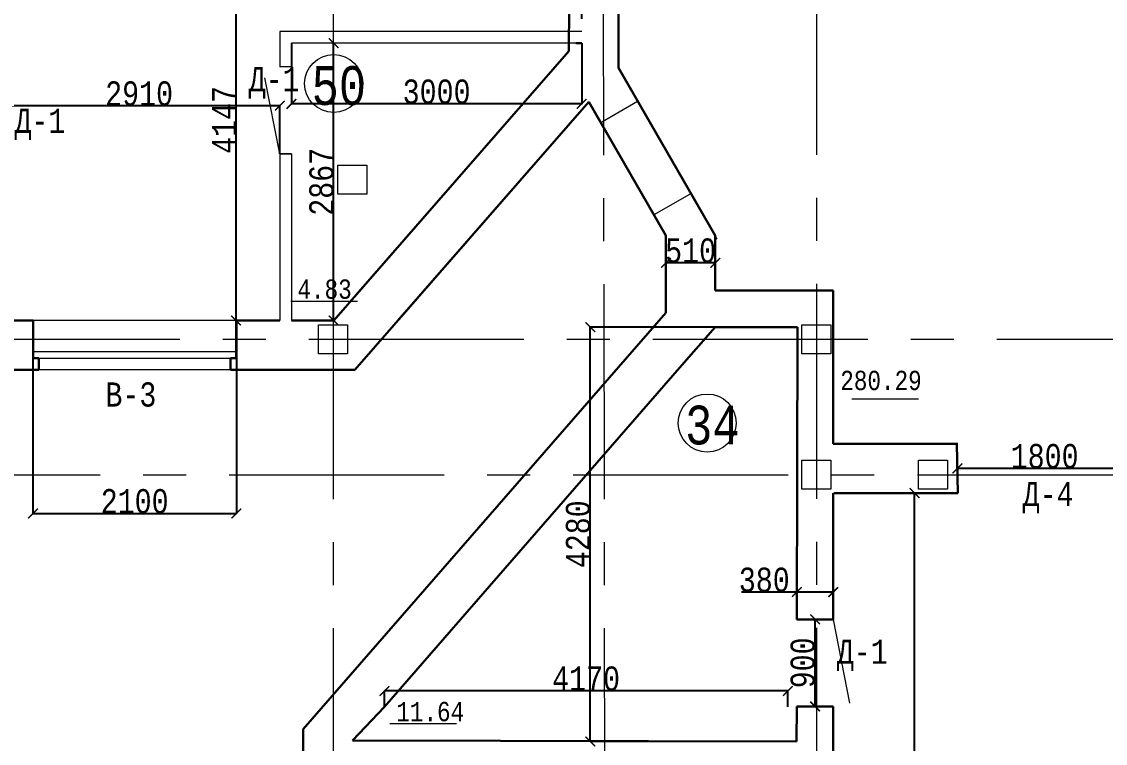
# Model space of a CAD drawing. Header units: millimetres. Extents: x -689206 to 4969298, y -1019800 to 703299.
# Drawn here: x 57024 to 68225, y -363275 to -355813 of the extents above; entities that cross this region are included whole.
import ezdxf

# ---------------------------------------------------------------- set-up
doc = ezdxf.new("R2010")
doc.units = ezdxf.units.MM
doc.linetypes.add('осеваяX2', pattern=[101.6, 63.5, -12.7, 12.7, -12.7])
for name, color, linetype, lineweight in [('несущие', 7, 'Continuous', 30), ('ОКНА', 250, 'Continuous', 20), ('ПЕРЕГОРОДКИ', 252, 'Continuous', 9), ('РАЗМЕРЫ', 7, 'Continuous', 9), ('стены', 7, 'Continuous', 20)]:
    doc.layers.add(name, color=color, linetype=linetype, lineweight=lineweight)
doc.layers.add('четотам', color=7, linetype='Continuous')
doc.styles.add('Аннотативный', font='isocteur.ttf', dxfattribs={"width": 0.7, "height": 250})
doc.dimstyles.new('Аннотативный', dxfattribs={"dimscale": 0, "dimtxt": 250, "dimasz": 100, "dimexe": 1.25, "dimexo": 0.625, "dimtad": 1, "dimdec": 0, "dimtxsty": 'Аннотативный', "dimblk": 'ARCHTICK', "dimcen": 2.5, "dimadec": 0, "dimazin": 0, "dimtfac": 1, "dimtdec": 0, "dimtmove": 0, "dimatfit": 3, "dimfxl": 1, "dimarcsym": 0})

# ---------------------------------------------------------------- blocks, each defined once
blk = doc.blocks.new('_ArchTick')
at = {"color": 0, "linetype": 'ByBlock', "const_width": 0.15}
blk.add_lwpolyline([(-0.5, -0.5), (0.5, 0.5)], dxfattribs=at)
blk = doc.blocks.new('*D1683')
at = {"layer": 'Defpoints', "color": 0, "lineweight": 30, "transparency": 16777216}
for p in [(66696, -360432), (68501, -360432), (66696, -360470)]:
    blk.add_point(p, dxfattribs=at)
at = {"layer": 'стены', "color": 0, "lineweight": -2, "transparency": 16777216}
for p, q in [((66696, -360470), (66696, -360431)), ((68501, -360432), (66696, -360432)), ((68501, -360432), (68501, -360431))]:
    blk.add_line(p, q, dxfattribs=at)
at = {"layer": 'стены', "color": 0, "lineweight": -2, "transparency": 16777216, "xscale": 100, "yscale": 100, "zscale": 100, "rotation": 180}
blk.add_blockref('_ArchTick', (66696, -360432), dxfattribs=at)
at = {"layer": 'стены', "color": 0, "lineweight": -2, "transparency": 16777216, "xscale": 100, "yscale": 100, "zscale": 100}
blk.add_blockref('_ArchTick', (68501, -360432), dxfattribs=at)
at = {"layer": 'стены', "color": 0, "lineweight": 5, "transparency": 16777216, "insert": (67598, -360307), "char_height": 250, "attachment_point": 5, "style": 'Аннотативный'}
blk.add_mtext('1800', dxfattribs=at)
blk = doc.blocks.new('*D1686')
at = {"layer": 'Defpoints', "color": 0, "lineweight": 20, "transparency": 16777216}
for p in [(60774, -362733), (60774, -362897), (64943, -362897)]:
    blk.add_point(p, dxfattribs=at)
at = {"layer": 'стены', "color": 0, "lineweight": -2, "transparency": 16777216}
for p, q in [((60774, -362896), (60774, -362732)), ((64943, -362733), (60774, -362733)), ((64943, -362896), (64943, -362732))]:
    blk.add_line(p, q, dxfattribs=at)
at = {"layer": 'стены', "color": 0, "lineweight": -2, "transparency": 16777216, "xscale": 100, "yscale": 100, "zscale": 100, "rotation": 180}
blk.add_blockref('_ArchTick', (60774, -362733), dxfattribs=at)
at = {"layer": 'стены', "color": 0, "lineweight": -2, "transparency": 16777216, "xscale": 100, "yscale": 100, "zscale": 100}
blk.add_blockref('_ArchTick', (64943, -362733), dxfattribs=at)
at = {"layer": 'стены', "color": 0, "lineweight": 5, "transparency": 16777216, "insert": (62858, -362607), "char_height": 250, "attachment_point": 5, "style": 'Аннотативный'}
blk.add_mtext('4170', dxfattribs=at)
blk = doc.blocks.new('*D1724')
at = {"layer": 'Defpoints', "color": 0, "lineweight": 20, "transparency": 16777216}
for p in [(56783, -356682), (56783, -357179), (59693, -357179)]:
    blk.add_point(p, dxfattribs=at)
at = {"layer": 'стены', "color": 0, "lineweight": -2, "transparency": 16777216}
for p, q in [((56783, -357178), (56783, -356681)), ((59693, -356682), (56783, -356682)), ((59693, -357178), (59693, -356681))]:
    blk.add_line(p, q, dxfattribs=at)
at = {"layer": 'стены', "color": 0, "lineweight": -2, "transparency": 16777216, "xscale": 100, "yscale": 100, "zscale": 100, "rotation": 180}
blk.add_blockref('_ArchTick', (56783, -356682), dxfattribs=at)
at = {"layer": 'стены', "color": 0, "lineweight": -2, "transparency": 16777216, "xscale": 100, "yscale": 100, "zscale": 100}
blk.add_blockref('_ArchTick', (59693, -356682), dxfattribs=at)
at = {"layer": 'стены', "color": 0, "lineweight": 5, "transparency": 16777216, "insert": (58238, -356557), "char_height": 250, "attachment_point": 5, "style": 'Аннотативный'}
blk.add_mtext('2910', dxfattribs=at)
blk = doc.blocks.new('*D1713')
at = {"layer": 'Defpoints', "color": 0, "lineweight": 5, "transparency": 16777216}
for p in [(56783, -355536), (62813, -355785), (56783, -355915)]:
    blk.add_point(p, dxfattribs=at)
at = {"layer": 'стены', "color": 0, "lineweight": -2, "transparency": 16777216}
for p, q in [((56783, -355915), (56783, -355535)), ((62813, -355536), (56783, -355536)), ((62813, -355785), (62813, -355535))]:
    blk.add_line(p, q, dxfattribs=at)
at = {"layer": 'стены', "color": 0, "lineweight": -2, "transparency": 16777216, "xscale": 100, "yscale": 100, "zscale": 100, "rotation": 180}
blk.add_blockref('_ArchTick', (56783, -355536), dxfattribs=at)
at = {"layer": 'стены', "color": 0, "lineweight": -2, "transparency": 16777216, "xscale": 100, "yscale": 100, "zscale": 100}
blk.add_blockref('_ArchTick', (62813, -355536), dxfattribs=at)
at = {"layer": 'стены', "color": 0, "lineweight": 5, "transparency": 16777216, "insert": (59798, -355411), "char_height": 250, "attachment_point": 5, "style": 'Аннотативный'}
blk.add_mtext('6030', dxfattribs=at)
blk = doc.blocks.new('*D1727')
at = {"layer": 'Defpoints', "color": 0, "lineweight": 20, "transparency": 16777216}
for p in [(59241, -354755), (59241, -354755), (59241, -358903)]:
    blk.add_point(p, dxfattribs=at)
at = {"layer": 'РАЗМЕРЫ', "color": 0, "lineweight": -2, "transparency": 16777216}
for p, q in [((59241, -358903), (59241, -354755)), ((59242, -354755), (59243, -354755)), ((59242, -358903), (59243, -358903))]:
    blk.add_line(p, q, dxfattribs=at)
at = {"layer": 'РАЗМЕРЫ', "color": 0, "lineweight": -2, "transparency": 16777216, "xscale": 100, "yscale": 100, "zscale": 100}
for p, rotation in [((59241, -354755), 90), ((59241, -358903), 270)]:
    blk.add_blockref('_ArchTick', p, dxfattribs=dict(at, rotation=rotation))
at = {"layer": 'РАЗМЕРЫ', "color": 0, "lineweight": 5, "transparency": 16777216, "insert": (59116, -356829), "char_height": 250, "attachment_point": 5, "rotation": 90, "style": 'Аннотативный'}
blk.add_mtext('4147', dxfattribs=at)
blk = doc.blocks.new('*D1765')
at = {"layer": 'Defpoints', "color": 0, "linetype": 'ByBlock', "lineweight": 20, "transparency": 16777216}
for p in [(59813, -356035), (62813, -356035), (59813, -356663)]:
    blk.add_point(p, dxfattribs=at)
at = {"layer": 'РАЗМЕРЫ', "color": 0, "linetype": 'ByBlock', "lineweight": -2, "transparency": 16777216}
for p, q in [((59813, -356036), (59813, -356665)), ((62813, -356036), (62813, -356665)), ((62813, -356663), (59813, -356663))]:
    blk.add_line(p, q, dxfattribs=at)
at = {"layer": 'РАЗМЕРЫ', "color": 0, "linetype": 'ByBlock', "lineweight": -2, "transparency": 16777216, "xscale": 100, "yscale": 100, "zscale": 100, "rotation": 180}
blk.add_blockref('_ArchTick', (59813, -356663), dxfattribs=at)
at = {"layer": 'РАЗМЕРЫ', "color": 0, "linetype": 'ByBlock', "lineweight": -2, "transparency": 16777216, "xscale": 100, "yscale": 100, "zscale": 100}
blk.add_blockref('_ArchTick', (62813, -356663), dxfattribs=at)
at = {"layer": 'РАЗМЕРЫ', "color": 0, "linetype": 'ByBlock', "lineweight": 5, "transparency": 16777216, "insert": (61313, -356538), "char_height": 250, "attachment_point": 5, "style": 'Аннотативный'}
blk.add_mtext('3000', dxfattribs=at)
blk = doc.blocks.new('*D1766')
at = {"layer": 'Defpoints', "color": 0, "linetype": 'ByBlock', "lineweight": 20, "transparency": 16777216}
for p in [(60249, -356035), (60249, -356035), (60249, -358903)]:
    blk.add_point(p, dxfattribs=at)
at = {"layer": 'РАЗМЕРЫ', "color": 0, "linetype": 'ByBlock', "lineweight": -2, "transparency": 16777216}
for p, q in [((60249, -358903), (60249, -356035)), ((60250, -356035), (60250, -356035)), ((60250, -358903), (60250, -358903))]:
    blk.add_line(p, q, dxfattribs=at)
at = {"layer": 'РАЗМЕРЫ', "color": 0, "linetype": 'ByBlock', "lineweight": -2, "transparency": 16777216, "xscale": 100, "yscale": 100, "zscale": 100}
for p, rotation in [((60249, -356035), 90), ((60249, -358903), 270)]:
    blk.add_blockref('_ArchTick', p, dxfattribs=dict(at, rotation=rotation))
at = {"layer": 'РАЗМЕРЫ', "color": 0, "linetype": 'ByBlock', "lineweight": 5, "transparency": 16777216, "insert": (60124, -357469), "char_height": 250, "attachment_point": 5, "rotation": 90, "style": 'Аннотативный'}
blk.add_mtext('2867', dxfattribs=at)
blk = doc.blocks.new('*D1786')
at = {"layer": 'Defpoints', "color": 0, "linetype": 'ByBlock', "lineweight": 20, "transparency": 16777216}
for p in [(66027, -360687), (66254, -360687), (66027, -367747)]:
    blk.add_point(p, dxfattribs=at)
at = {"layer": 'РАЗМЕРЫ', "color": 0, "linetype": 'ByBlock', "lineweight": -2, "transparency": 16777216}
for p, q in [((66028, -360687), (66256, -360687)), ((66254, -367747), (66254, -360687)), ((66027, -367747), (66255, -367747))]:
    blk.add_line(p, q, dxfattribs=at)
at = {"layer": 'РАЗМЕРЫ', "color": 0, "linetype": 'ByBlock', "lineweight": -2, "transparency": 16777216, "xscale": 100, "yscale": 100, "zscale": 100}
for p, rotation in [((66254, -360687), 89.99630299813984), ((66254, -367747), 269.9963029981398)]:
    blk.add_blockref('_ArchTick', p, dxfattribs=dict(at, rotation=rotation))
at = {"layer": 'РАЗМЕРЫ', "color": 0, "linetype": 'ByBlock', "lineweight": 5, "transparency": 16777216, "insert": (66129, -364217), "char_height": 250, "attachment_point": 5, "rotation": 89.9963, "style": 'Аннотативный'}
blk.add_mtext('7060', dxfattribs=at)
blk = doc.blocks.new('*D1788')
at = {"layer": 'Defpoints', "color": 0, "linetype": 'ByBlock', "lineweight": 20, "transparency": 16777216}
for p in [(65037, -361711), (65037, -361711), (65413, -361712)]:
    blk.add_point(p, dxfattribs=at)
at = {"layer": 'РАЗМЕРЫ', "color": 0, "linetype": 'ByBlock', "lineweight": -2, "transparency": 16777216}
for p, q in [((65037, -361711), (64464, -361711)), ((65037, -361710), (65037, -361710)), ((65413, -361711), (65037, -361711)), ((65413, -361711), (65413, -361710))]:
    blk.add_line(p, q, dxfattribs=at)
at = {"layer": 'РАЗМЕРЫ', "color": 0, "linetype": 'ByBlock', "lineweight": -2, "transparency": 16777216, "xscale": 100, "yscale": 100, "zscale": 100, "rotation": 180}
blk.add_blockref('_ArchTick', (65037, -361711), dxfattribs=at)
at = {"layer": 'РАЗМЕРЫ', "color": 0, "linetype": 'ByBlock', "lineweight": -2, "transparency": 16777216, "xscale": 100, "yscale": 100, "zscale": 100}
blk.add_blockref('_ArchTick', (65413, -361711), dxfattribs=at)
at = {"layer": 'РАЗМЕРЫ', "color": 0, "linetype": 'ByBlock', "lineweight": 5, "transparency": 16777216, "insert": (64700, -361585), "char_height": 250, "attachment_point": 5, "style": 'Аннотативный'}
blk.add_mtext('380', dxfattribs=at)
blk = doc.blocks.new('*D1790')
at = {"layer": 'Defpoints', "color": 0, "linetype": 'ByBlock', "lineweight": 20, "transparency": 16777216}
for p in [(63683, -358307), (63683, -358307), (64193, -358307)]:
    blk.add_point(p, dxfattribs=at)
at = {"layer": 'несущие', "color": 0, "linetype": 'ByBlock', "lineweight": -2, "transparency": 16777216}
for p, q in [((63683, -358306), (63683, -358306)), ((64193, -358307), (63683, -358307)), ((64193, -358306), (64193, -358306))]:
    blk.add_line(p, q, dxfattribs=at)
at = {"layer": 'несущие', "color": 0, "linetype": 'ByBlock', "lineweight": -2, "transparency": 16777216, "xscale": 100, "yscale": 100, "zscale": 100, "rotation": 180}
blk.add_blockref('_ArchTick', (63683, -358307), dxfattribs=at)
at = {"layer": 'несущие', "color": 0, "linetype": 'ByBlock', "lineweight": -2, "transparency": 16777216, "xscale": 100, "yscale": 100, "zscale": 100}
blk.add_blockref('_ArchTick', (64193, -358307), dxfattribs=at)
at = {"layer": 'несущие', "color": 0, "linetype": 'ByBlock', "lineweight": 5, "transparency": 16777216, "insert": (63938, -358181), "char_height": 250, "attachment_point": 5, "style": 'Аннотативный'}
blk.add_mtext('510', dxfattribs=at)
blk = doc.blocks.new('*D1861')
at = {"layer": 'Defpoints', "color": 0, "lineweight": 20, "ltscale": 150, "transparency": 16777216}
for p in [(65225, -361993), (65225, -361993), (65225, -362893)]:
    blk.add_point(p, dxfattribs=at)
at = {"layer": 'РАЗМЕРЫ', "color": 0, "lineweight": -2, "ltscale": 150, "transparency": 16777216}
for p, q in [((65225, -362893), (65225, -361993)), ((65226, -361993), (65226, -361993)), ((65226, -362893), (65226, -362893))]:
    blk.add_line(p, q, dxfattribs=at)
at = {"layer": 'РАЗМЕРЫ', "color": 0, "lineweight": -2, "ltscale": 150, "transparency": 16777216, "xscale": 100, "yscale": 100, "zscale": 100}
for p, rotation in [((65225, -361993), 90), ((65225, -362893), 270)]:
    blk.add_blockref('_ArchTick', p, dxfattribs=dict(at, rotation=rotation))
at = {"layer": 'РАЗМЕРЫ', "color": 0, "lineweight": 5, "ltscale": 150, "transparency": 16777216, "insert": (65099, -362443), "char_height": 250, "attachment_point": 5, "rotation": 90, "style": 'Аннотативный'}
blk.add_mtext('900', dxfattribs=at)
blk = doc.blocks.new('*D1863')
at = {"layer": 'Defpoints', "color": 0, "lineweight": 20, "ltscale": 150, "transparency": 16777216}
for p in [(62902, -358971), (65043, -358971), (65034, -363255)]:
    blk.add_point(p, dxfattribs=at)
at = {"layer": 'РАЗМЕРЫ', "color": 0, "lineweight": -2, "ltscale": 150, "transparency": 16777216}
for p, q in [((65042, -358971), (62900, -358971)), ((62902, -363255), (62902, -358971)), ((65034, -363255), (62900, -363255))]:
    blk.add_line(p, q, dxfattribs=at)
at = {"layer": 'РАЗМЕРЫ', "color": 0, "lineweight": -2, "ltscale": 150, "transparency": 16777216, "xscale": 100, "yscale": 100, "zscale": 100}
for p, rotation in [((62902, -358971), 90), ((62902, -363255), 270)]:
    blk.add_blockref('_ArchTick', p, dxfattribs=dict(at, rotation=rotation))
at = {"layer": 'РАЗМЕРЫ', "color": 0, "lineweight": 5, "ltscale": 150, "transparency": 16777216, "insert": (62776, -361113), "char_height": 250, "attachment_point": 5, "rotation": 90, "style": 'Аннотативный'}
blk.add_mtext('4280', dxfattribs=at)
blk = doc.blocks.new('*D3590')
at = {"layer": 'Defpoints', "color": 0, "lineweight": 0, "ltscale": 35, "transparency": 16777216}
for p in [(57141, -358903), (59243, -358903), (59243, -360899)]:
    blk.add_point(p, dxfattribs=at)
at = {"layer": 'РАЗМЕРЫ', "color": 0, "lineweight": -2, "ltscale": 35, "transparency": 16777216}
for p, q in [((57141, -358903), (57141, -360900)), ((59243, -358903), (59243, -360900)), ((57141, -360899), (59243, -360899))]:
    blk.add_line(p, q, dxfattribs=at)
at = {"layer": 'РАЗМЕРЫ', "color": 0, "lineweight": -2, "ltscale": 35, "transparency": 16777216, "xscale": 100, "yscale": 100, "zscale": 100, "rotation": 180}
blk.add_blockref('_ArchTick', (57141, -360899), dxfattribs=at)
at = {"layer": 'РАЗМЕРЫ', "color": 0, "lineweight": -2, "ltscale": 35, "transparency": 16777216, "xscale": 100, "yscale": 100, "zscale": 100}
blk.add_blockref('_ArchTick', (59243, -360899), dxfattribs=at)
at = {"layer": 'РАЗМЕРЫ', "color": 0, "lineweight": 0, "ltscale": 35, "transparency": 16777216, "insert": (58192, -360773), "char_height": 250, "attachment_point": 5, "style": 'Аннотативный'}
blk.add_mtext('2100', dxfattribs=at)

msp = doc.modelspace()

# ---------------------------------------------------------------- linework, layer by layer
at = {"layer": 'несущие', "color": 0}
msp.add_line((60442.7, -363245.4), (60773.7, -362896.7), dxfattribs=at)
at = {"layer": 'ОКНА'}
msp.add_line((57141.3, -359292.5), (57141.3, -359222.5), dxfattribs=at)
at = {"layer": 'ОКНА', "lineweight": 13}
for p, q in [((57141.3, -359222.5), (59241.3, -359222.5)), ((57201.3, -359292.5), (59181.3, -359292.5))]:
    msp.add_line(p, q, dxfattribs=at)
at = {"layer": 'ПЕРЕГОРОДКИ', "color": 0}
for p, q in [((59812.7, -356279), (59692.7, -356279)), ((59812.7, -357179), (59692.7, -357179))]:
    msp.add_line(p, q, dxfattribs=at)
at = {"layer": 'ПЕРЕГОРОДКИ', "color": 0, "lineweight": 13}
msp.add_line((59692.7, -357179), (59812.7, -357179), dxfattribs=at)
at = {"layer": 'ПЕРЕГОРОДКИ', "linetype": 'ByBlock', "lineweight": 9, "ltscale": 35}
msp.add_line((65413.4, -361993), (65580, -362860), dxfattribs=at)
at = {"layer": 'РАЗМЕРЫ', "linetype": 'осеваяX2', "lineweight": 5, "ltscale": 35}
for p, q in [((62994.8, -330080), (63074.9, -379917.7)), ((65238.8, -330076.4), (65238.8, -379917.7)), ((108442.7, -359098.1), (41390, -359098.1))]:
    msp.add_line(p, q, dxfattribs=at)
at = {"layer": 'РАЗМЕРЫ', "linetype": 'ByBlock', "lineweight": 30, "ltscale": 35}
msp.add_line((62682.7, -355655.4), (62680.2, -356116.5), dxfattribs=at)
at = {"layer": 'РАЗМЕРЫ', "lineweight": 30}
for p, q in [((62680.2, -356116.5), (60249.2, -358902.5)), ((62885.8, -356642.1), (60468.3, -359412.5)), ((57141.3, -359292.5), (57201.3, -359292.5)), ((57201.3, -359292.5), (57201.3, -359412.5)), ((59241.3, -359292.5), (59181.3, -359292.5)), ((59181.3, -359292.5), (59181.3, -359412.5)), ((65034.2, -363254.5), (60442.7, -363245.4))]:
    msp.add_line(p, q, dxfattribs=at)
at = {"layer": 'РАЗМЕРЫ', "linetype": 'ByBlock', "lineweight": 15, "ltscale": 35}
for p, q in [((63388.7, -356640), (63010.6, -356858.3)), ((63942.7, -357589.4), (63564.6, -357807.7))]:
    msp.add_line(p, q, dxfattribs=at)
at = {"layer": 'РАЗМЕРЫ', "linetype": 'ByBlock', "lineweight": 20}
for p, q in [((63388.7, -356640), (64148.7, -357956.4)), ((64148.7, -357956.4), (64208.7, -358060.3))]:
    msp.add_line(p, q, dxfattribs=at)
at = {"layer": 'РАЗМЕРЫ'}
for p, q in [((59806.2, -358702.5), (60495.5, -358702.5)), ((65605.2, -359713.8), (66294.4, -359713.8)), ((60827.9, -363070.7), (61517.1, -363070.7))]:
    msp.add_line(p, q, dxfattribs=at)
at = {"layer": 'РАЗМЕРЫ', "lineweight": 13}
for p, q in [((59241.3, -358902.5), (57141.3, -358902.5)), ((59241.3, -359412.5), (57201.3, -359412.5))]:
    msp.add_line(p, q, dxfattribs=at)
at = {"layer": 'РАЗМЕРЫ', "lineweight": 30, "ltscale": 150}
for p, q in [((65413.4, -361993), (65036.7, -361993)), ((65034.2, -363254.5), (65036.7, -362893)), ((65036.7, -362893), (65413.5, -362893))]:
    msp.add_line(p, q, dxfattribs=at)
at = {"layer": 'стены', "linetype": 'осеваяX2', "lineweight": 5, "ltscale": 35}
for p, q in [((60242.7, -330080), (60242.7, -379917.7)), ((41390, -360497.4), (108442.7, -360497.4))]:
    msp.add_line(p, q, dxfattribs=at)
at = {"layer": 'стены', "lineweight": 30}
for p, q in [((63192.7, -356035.4), (63192.7, -355655.4)), ((62812.7, -356035.4), (62751, -356035.4)), ((63192.7, -356035.4), (63192.7, -356290.4)), ((62680.2, -356116.5), (60481.4, -358636.5)), ((63192.7, -356290.4), (64192.7, -358022.4)), ((62885.8, -356642.1), (60913.4, -358902.5)), ((62885.8, -356642.1), (60923, -358891.5)), ((63682.7, -358022.4), (62885.8, -356642.1)), ((63682.7, -358822.4), (63682.7, -358022.4)), ((64192.7, -358022.4), (64192.7, -358591.3)), ((64192.7, -358591.3), (65413.5, -358591.3)), ((65413.5, -358591.3), (65413.5, -360177.4)), ((59932.7, -363127.8), (63682.7, -358822.4)), ((56783.4, -358902.5), (57141.3, -358902.5)), ((57141.3, -359292.5), (57141.3, -358902.5)), ((59241.3, -358902.5), (59692.7, -358902.5)), ((59241.3, -358902.5), (59241.3, -359292.5)), ((59812.7, -358902.5), (60249.2, -358902.5)), ((63825.3, -359393.1), (64192.7, -358971.3)), ((64192.7, -358971.3), (65042.8, -358971.3)), ((65042.8, -358971.3), (65036.7, -361993)), ((57201.3, -359412.5), (56913.4, -359412.5)), ((60468.3, -359412.5), (59181.3, -359412.5)), ((60773.7, -362896.7), (63825.3, -359393.1)), ((65413.5, -360177.4), (66700.8, -360177.4)), ((66700.8, -360687.4), (66690, -360177.4)), ((65413.4, -360687.3), (65413.4, -361993)), ((65419.3, -360687.3), (66700.8, -360687.4)), ((65413.5, -362893), (65413.5, -363635.3)), ((59932.7, -363127.8), (59932.7, -363974.3))]:
    msp.add_line(p, q, dxfattribs=at)
at = {"layer": 'стены', "lineweight": 13}
for p, q in [((59692.7, -355915.4), (59692.7, -356279)), ((62812.7, -355915.4), (59692.7, -355915.4)), ((62812.7, -356035.4), (59812.7, -356035.4)), ((59812.7, -356035.4), (59812.7, -356279)), ((59692.7, -357179), (59692.7, -358902.5)), ((59812.7, -357179), (59812.7, -358902.5))]:
    msp.add_line(p, q, dxfattribs=at)
at = {"layer": 'стены', "lineweight": 9}
msp.add_line((59692.7, -357179), (59537.3, -356393), dxfattribs=at)
at = {"layer": 'стены'}
for p, q in [((63682.7, -358022.4), (63182.7, -357156.4)), ((64192.7, -358022.4), (63692.7, -357156.4)), ((63682.7, -358822.4), (63682.7, -358022.4)), ((63682.7, -358822.4), (63682.7, -358022.4)), ((64192.7, -358022.4), (64192.7, -358591.3)), ((64192.7, -358022.4), (64192.7, -358591.3)), ((59932.7, -363127.8), (63682.7, -358822.4)), ((59932.7, -363127.8), (63682.7, -358822.4)), ((59932.7, -363974.3), (59932.7, -363127.8)), ((59932.7, -363974.3), (59932.7, -363127.8))]:
    msp.add_line(p, q, dxfattribs=at)
at = {"layer": 'стены', "lineweight": 20}
for points in [[(60292.7, -357295.4), (60592.7, -357295.4), (60592.7, -357595.4), (60292.7, -357595.4)], [(60092.7, -358948.1), (60392.7, -358948.1), (60392.7, -359248.1), (60092.7, -359248.1)], [(65088.8, -358948.1), (65388.8, -358948.1), (65388.8, -359248.1), (65088.8, -359248.1)], [(65088.8, -360347.4), (65388.8, -360347.4), (65388.8, -360647.4), (65088.8, -360647.4)], [(66292.7, -360346.3), (66592.7, -360346.3), (66592.7, -360646.3), (66292.7, -360646.3)]]:
    msp.add_lwpolyline(points, close=True, dxfattribs=at)
at = {"layer": 'четотам', "lineweight": 13}
for centre in [(60249.2, -356453), (64110, -359963)]:
    msp.add_circle(centre, 300, dxfattribs=at)

# ---------------------------------------------------------------- texts
at = {"layer": 'РАЗМЕРЫ', "lineweight": 20, "ltscale": 150, "char_height": 250, "width": 922.913, "attachment_point": 1, "style": 'Аннотативный'}
for s, insert in [('Д-1', (59370, -356282.5)), ('Д-1', (56950, -356712.5)), ('В-3', (57890, -359543)), ('Д-4', (67370, -360572.5)), ('Д-1', (65450, -362202.5))]:
    msp.add_mtext(s, dxfattribs=dict(at, insert=insert))
at = {"layer": 'РАЗМЕРЫ', "lineweight": 13, "ltscale": 150, "char_height": 401.1, "width": 1460, "attachment_point": 1, "style": 'Аннотативный'}
for s, insert in [('50', (60021.2, -356273.1)), ('34', (63882, -359783.1))]:
    msp.add_mtext(s, dxfattribs=dict(at, insert=insert))
at = {"layer": 'РАЗМЕРЫ', "char_height": 200, "width": 656.117, "attachment_point": 1, "style": 'Аннотативный'}
for s, insert in [('4.83', (59874.5, -358478.5)), ('280.29', (65485.4, -359422.7)), ('11.64', (60896.2, -362846.6))]:
    msp.add_mtext(s, dxfattribs=dict(at, insert=insert))

# ---------------------------------------------------------------- dimensions: what is measured, and where the dimension line sits
at = {"layer": 'несущие', "color": 18, "linetype": 'ByBlock', "lineweight": 5, "true_color": 0x000000}
dim = msp.add_linear_dim(base=(63682.7, -358306.9), p1=(64192.7, -358306.9), p2=(63682.7, -358306.9), dimstyle='Аннотативный', dxfattribs=at)
dim.commit()
dim.dimension.update_dxf_attribs({"geometry": '*D1790', "text_midpoint": (63937.7, -358181.2)})
at = {"layer": 'РАЗМЕРЫ', "lineweight": 5}
dim = msp.add_linear_dim(base=(59241.3, -354755.4), p1=(59241.3, -358902.5), p2=(59241.3, -354755.4), angle=90, dimstyle='Аннотативный', dxfattribs=at)
dim.commit()
dim.dimension.update_dxf_attribs({"geometry": '*D1727', "text_midpoint": (59115.6, -356828.9)})
at = {"layer": 'РАЗМЕРЫ', "color": 18, "linetype": 'ByBlock', "lineweight": 5, "true_color": 0x000000}
dim = msp.add_linear_dim(base=(59812.7, -356663.3), p1=(62812.7, -356035.4), p2=(59812.7, -356035.4), dimstyle='Аннотативный', dxfattribs=at)
dim.commit()
dim.dimension.update_dxf_attribs({"geometry": '*D1765', "text_midpoint": (61312.7, -356663.3), "dimtype": 160})
dim = msp.add_linear_dim(base=(60249.2, -356035.4), p1=(60249.2, -358902.5), p2=(60249.2, -356035.4), angle=90, dimstyle='Аннотативный', dxfattribs=at)
dim.commit()
dim.dimension.update_dxf_attribs({"geometry": '*D1766', "text_midpoint": (60123.6, -357468.9)})
at = {"layer": 'РАЗМЕРЫ', "lineweight": 0, "ltscale": 35}
dim = msp.add_linear_dim(base=(59242.5, -360898.9), p1=(57141.3, -358902.5), p2=(59242.5, -358902.5), text='2100', dimstyle='Аннотативный', dxfattribs=at)
dim.commit()
dim.dimension.update_dxf_attribs({"geometry": '*D3590', "text_midpoint": (58191.9, -360773.3)})
at = {"layer": 'РАЗМЕРЫ', "lineweight": 5, "ltscale": 150}
dim = msp.add_linear_dim(base=(62901.5, -358971.3), p1=(65034.2, -363254.5), p2=(65042.8, -358971.3), angle=90, text='4280', dimstyle='Аннотативный', dxfattribs=at)
dim.commit()
dim.dimension.update_dxf_attribs({"geometry": '*D1863', "text_midpoint": (62775.9, -361112.9)})
at = {"layer": 'РАЗМЕРЫ', "linetype": 'ByBlock', "lineweight": 5}
dim = msp.add_aligned_dim(p1=(66026.7, -367747.4), p2=(66027.2, -360687.3), distance=-227.2, dimstyle='Аннотативный', dxfattribs=at)
dim.commit()
dim.dimension.update_dxf_attribs({"geometry": '*D1786', "text_midpoint": (66128.6, -364217.4)})
at = {"layer": 'РАЗМЕРЫ', "color": 18, "linetype": 'ByBlock', "lineweight": 5, "true_color": 0x000000}
dim = msp.add_linear_dim(base=(65037.3, -361710.9), p1=(65413.4, -361711.7), p2=(65037.3, -361710.9), text='380', dimstyle='Аннотативный', dxfattribs=at)
dim.commit()
dim.dimension.update_dxf_attribs({"geometry": '*D1788', "text_midpoint": (64700.4, -361585.3)})
at = {"layer": 'РАЗМЕРЫ', "lineweight": 5, "ltscale": 150}
dim = msp.add_linear_dim(base=(65225.1, -361993), p1=(65225.1, -362893), p2=(65225.1, -361993), angle=90, dimstyle='Аннотативный', dxfattribs=at)
dim.commit()
dim.dimension.update_dxf_attribs({"geometry": '*D1861', "text_midpoint": (65099.5, -362443)})
at = {"layer": 'стены', "lineweight": 5}
for base, p1, p2, text, picture, middle in [((56783.4, -355536.1), (62812.7, -355785.4), (56783.4, -355915.4), '6030', '*D1713', (59798, -355410.5)), ((56783.4, -356682.4), (59692.7, -357179), (56783.4, -357179), '2910', '*D1724', (58238, -356556.8)), ((66696.2, -360432.4), (68500.8, -360432.4), (66696.2, -360470.4), '1800', '*D1683', (67598.5, -360306.7)), ((60773.7, -362733.1), (64942.8, -362896.7), (60773.7, -362896.7), '4170', '*D1686', (62858.2, -362607.5))]:
    dim = msp.add_linear_dim(base=base, p1=p1, p2=p2, text=text, dimstyle='Аннотативный', dxfattribs=at)
    dim.commit()
    dim.dimension.update_dxf_attribs({"geometry": picture, "text_midpoint": middle})

doc.saveas('drawing.dxf')
